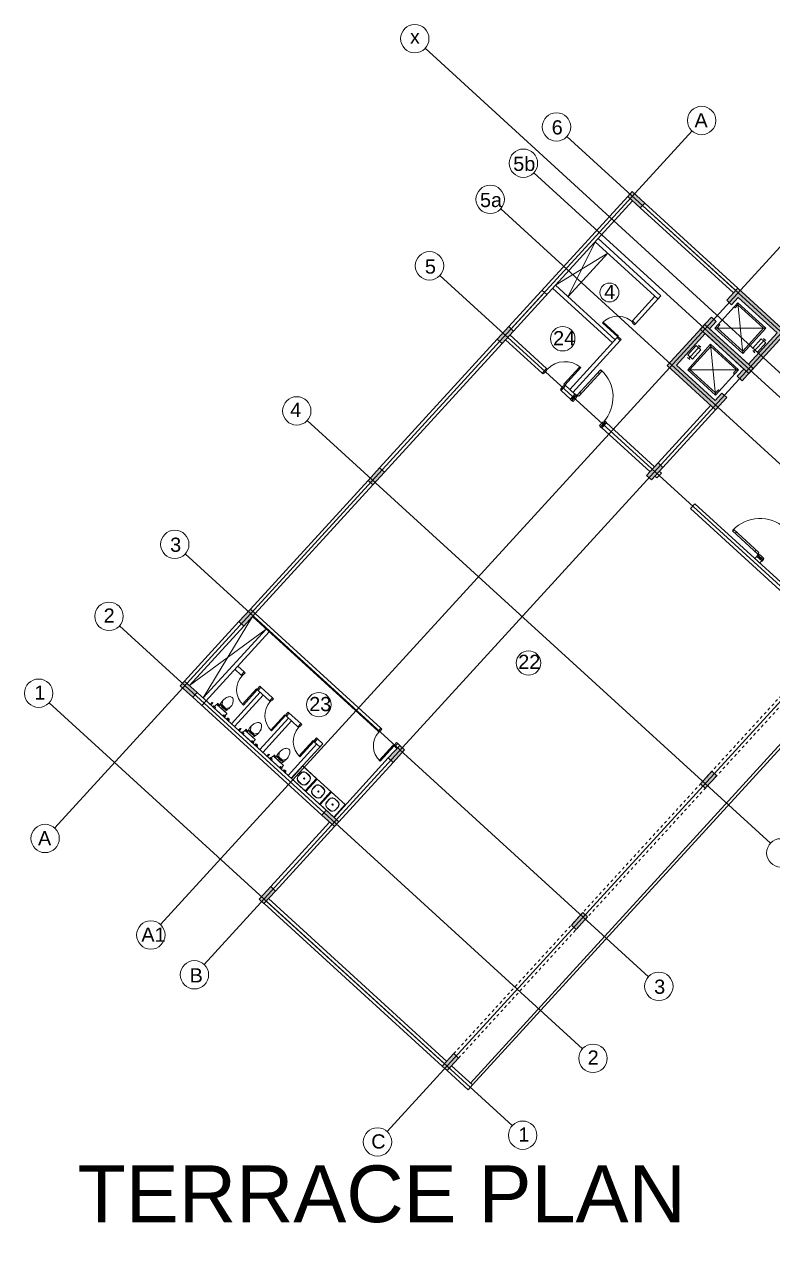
# Model space of a CAD drawing. Header units: metres. Extents: x 750 to 3116, y -341 to 1465.
# Drawn here: x 1546.46 to 1572.8, y 1163.44 to 1206.54 of the extents above; entities that cross this region are included whole.
import ezdxf
from ezdxf.enums import TextEntityAlignment as Align

# ---------------------------------------------------------------- set-up
doc = ezdxf.new("R2010")
doc.units = ezdxf.units.M
doc.linetypes.add('ACAD_ISO02W100', pattern=[15, 12, -3])
doc.linetypes.add('HIDDEN', pattern=[0.375, 0.25, -0.125])
for name, color, linetype, lineweight in [('A-Door', 254, 'Continuous', 5), ('Bathroom Door', 252, 'Continuous', 5), ('Bathroom fur', 252, 'Continuous', 5), ('Centre Line', 7, 'Continuous', 13), ('Column', 50, 'Continuous', 20), ('Cutout', 153, 'Continuous', 5), ('Door', 253, 'Continuous', 5), ('Furniture', 44, 'Continuous', 5), ('Glass', 254, 'Continuous', 0), ('GUIDE LINE', 7, 'Continuous', 5), ('Hatch', 251, 'Continuous', 5), ('Hidden line', 251, 'Continuous', 5), ('Inverted beam', 252, 'Continuous', 5), ('Levels', 252, 'Continuous', 5), ('Railing', 190, 'Continuous', 5), ('Wall ext', 20, 'Continuous', 18)]:
    doc.layers.add(name, color=color, linetype=linetype, lineweight=lineweight)
doc.layers.add('Text', color=7, linetype='Continuous')
doc.styles.get("Standard").update_dxf_attribs({"font": 'arial.ttf'})
doc.styles.add('TEXT-DET', font='simplex.shx', dxfattribs={"width": 0.7})

# ---------------------------------------------------------------- blocks, each defined once
blk = doc.blocks.new('p wc')
at = {"layer": 'Bathroom fur', "ltscale": 0.35}
for p, q in [((29939889, 12241290), (29939956, 12241886)), ((29940602, 12241813), (29939956, 12241886)), ((29940534, 12241217), (29940602, 12241813)), ((29940534, 12241217), (29939889, 12241290))]:
    blk.add_line(p, q, dxfattribs=at)
at = {"layer": 'Bathroom fur'}
for p, q in [((29940332, 12241740), (29940213, 12241753)), ((29940333, 12241748), (29940214, 12241761)), ((29940048, 12241629), (29940034, 12241510)), ((29940056, 12241628), (29940042, 12241509)), ((29940166, 12241344), (29940286, 12241330)), ((29940167, 12241352), (29940287, 12241338)), ((29940444, 12241463), (29940457, 12241583)), ((29940452, 12241462), (29940465, 12241582))]:
    blk.add_line(p, q, dxfattribs=at)
blk.add_circle((29940245, 12241552), 22.5, dxfattribs=at)
for centre, radius, start, end in [((29940197, 12241612), 150, 83.5429, 173.5429), ((29940197, 12241612), 142, 83.5429, 173.5429), ((29940316, 12241599), 142, 353.5429, 83.5429), ((29940316, 12241599), 150, 353.5429, 83.5429), ((29940183, 12241493), 150, 173.5429, 263.5429), ((29940183, 12241493), 142, 173.5429, 263.5429), ((29940302, 12241479), 150, 263.5429, 353.5429), ((29940302, 12241479), 142, 263.5429, 353.5429)]:
    blk.add_arc(centre, radius, start, end, dxfattribs=at)
blk = doc.blocks.new('Water Closet')
at = {"layer": 'Bathroom fur', "linetype": 'Continuous', "lineweight": -3}
for p, q in [((1886.331, 447.871), (1886.35, 447.871)), ((1886.331, 447.851), (1886.35, 447.851)), ((1886.364, 447.861), (1886.346, 447.861)), ((1886.364, 447.861), (1886.349, 447.87)), ((1886.364, 447.861), (1886.349, 447.853)), ((1886.364, 447.861), (1886.355, 447.877)), ((1886.364, 447.861), (1886.355, 447.846)), ((1886.364, 447.861), (1886.364, 447.879)), ((1886.364, 447.861), (1886.364, 447.879)), ((1886.364, 447.861), (1886.364, 447.879)), ((1886.364, 447.861), (1886.364, 447.879)), ((1886.364, 447.861), (1886.364, 447.879)), ((1886.364, 447.861), (1886.364, 447.879)), ((1886.364, 447.861), (1886.364, 447.879)), ((1886.364, 447.861), (1886.364, 447.879)), ((1886.364, 447.861), (1886.364, 447.879)), ((1886.364, 447.861), (1886.364, 447.879)), ((1886.364, 447.861), (1886.364, 447.879)), ((1886.364, 447.861), (1886.364, 447.879)), ((1886.364, 447.861), (1886.373, 447.877)), ((1886.364, 447.861), (1886.379, 447.87)), ((1886.364, 447.861), (1886.381, 447.861)), ((1886.364, 447.861), (1886.379, 447.853)), ((1886.364, 447.861), (1886.373, 447.846)), ((1886.364, 447.861), (1886.364, 447.844)), ((1886.378, 447.871), (1886.416, 447.871)), ((1886.378, 447.851), (1886.416, 447.851)), ((1886.416, 447.851), (1886.416, 447.871))]:
    blk.add_line(p, q, dxfattribs=at)
at = {"layer": 'Bathroom fur', "linetype": 'ByBlock'}
for p, q in [((1886.152, 447.554), (1886.027, 447.644)), ((1886.152, 447.379), (1886.027, 447.288)), ((1886.152, 447.379), (1886.152, 447.554)), ((1886.217, 447.662), (1886.217, 447.713)), ((1886.239, 447.713), (1886.217, 447.713)), ((1886.217, 447.662), (1886.232, 447.625)), ((1886.232, 447.625), (1886.239, 447.625)), ((1886.239, 447.608), (1886.239, 447.713)), ((1886.239, 447.666), (1886.264, 447.666)), ((1886.239, 447.608), (1886.264, 447.608)), ((1886.256, 447.343), (1886.256, 447.59)), ((1886.264, 447.23), (1886.264, 447.703)), ((1886.407, 447.713), (1886.274, 447.713)), ((1886.39, 447.724), (1886.365, 447.724)), ((1886.365, 447.724), (1886.365, 447.715)), ((1886.39, 447.715), (1886.365, 447.715)), ((1886.387, 447.744), (1886.368, 447.744)), ((1886.368, 447.744), (1886.368, 447.724)), ((1886.387, 447.744), (1886.387, 447.724)), ((1886.39, 447.724), (1886.39, 447.715)), ((1886.416, 447.23), (1886.416, 447.703)), ((1886.407, 447.22), (1886.274, 447.22)), ((1886.365, 447.208), (1886.365, 447.218)), ((1886.39, 447.218), (1886.365, 447.218)), ((1886.39, 447.208), (1886.365, 447.208)), ((1886.368, 447.189), (1886.368, 447.208)), ((1886.387, 447.189), (1886.368, 447.189)), ((1886.387, 447.189), (1886.387, 447.208)), ((1886.39, 447.208), (1886.39, 447.218))]:
    blk.add_line(p, q, dxfattribs=at)
at = {"layer": 'Bathroom fur'}
for p, q in [((1886.356, 447.031), (1886.356, 447.081)), ((1886.366, 447.031), (1886.366, 447.081)), ((1886.416, 447.106), (1886.381, 447.106)), ((1886.416, 447.096), (1886.381, 447.096)), ((1886.416, 447.016), (1886.381, 447.016)), ((1886.416, 447.006), (1886.381, 447.006))]:
    blk.add_line(p, q, dxfattribs=at)
at = {"layer": 'Bathroom fur', "linetype": 'Continuous', "lineweight": -3}
blk.add_circle((1886.364, 447.861), 0.0175, dxfattribs=at)
at = {"layer": 'Bathroom fur', "linetype": 'ByBlock'}
for centre in [(1886.378, 447.669), (1886.378, 447.264)]:
    blk.add_circle(centre, 0.0123, dxfattribs=at)
at = {"layer": 'Bathroom fur', "linetype": 'Continuous', "lineweight": -3}
blk.add_arc((1886.331, 447.861), 0.01, 90.002, 270, dxfattribs=at)
at = {"layer": 'Bathroom fur', "linetype": 'ByBlock'}
for centre, radius, start, end in [((1885.835, 447.467), 0.119, 126.3794, 233.6206), ((1886.035, 447.208), 0.446, 109.2942, 127.2549), ((1886.041, 447.728), 0.451, 232.2382, 250.1051), ((1886.017, 447.095), 0.55, 64.2321, 103.6755), ((1884.672, 447.479), 1.501, 353.4552, 5.5271), ((1885.552, 447.472), 0.65, 345.9276, 13.0204), ((1886.274, 447.703), 0.00987, 90, 180), ((1886.407, 447.703), 0.00987, 0, 90), ((1886.017, 447.838), 0.55, 256.3245, 295.7679), ((1886.274, 447.23), 0.00987, 180, 270), ((1886.407, 447.23), 0.00987, 270, 0)]:
    blk.add_arc(centre, radius, start, end, dxfattribs=at)
at = {"layer": 'Bathroom fur'}
for centre, radius, start, end in [((1886.381, 447.081), 0.025, 90, 180), ((1886.381, 447.031), 0.025, 180, 270), ((1886.381, 447.081), 0.015, 90, 180), ((1886.381, 447.031), 0.015, 180, 270)]:
    blk.add_arc(centre, radius, start, end, dxfattribs=at)
at = {"layer": 'Bathroom fur', "style": 'TEXT-DET', "width": 0.6}
blk.add_text('1', height=0.06, dxfattribs=at).set_placement((1886.394, 447.07), align=Align.MIDDLE)
blk = doc.blocks.new('Door 900')
at = {"layer": 'A-Door'}
for points in [[(29934124, 12198491), (29934164, 12198491), (29934164, 12198476), (29934239, 12198476), (29934314, 12198476), (29934314, 12198491), (29934354, 12198491), (29934354, 12198524), (29934239, 12198524), (29934124, 12198524)], [(29934164, 12197672), (29934314, 12197672), (29934314, 12197658), (29934354, 12197658), (29934354, 12197624), (29934239, 12197624), (29934124, 12197624), (29934124, 12197658), (29934164, 12197658)]]:
    blk.add_lwpolyline(points, close=True, dxfattribs=at)
blk.add_lwpolyline([(29935187, 12197658), (29934354, 12197658), (29934354, 12197698), (29935185, 12197698)], dxfattribs=at)
blk.add_arc((29934327, 12197631), 860, 1.7769, 88.2024, dxfattribs=at)
blk = doc.blocks.new('Door1')
at = {"layer": 'Bathroom Door'}
for p, q in [((1900.586, 444.886), (1899.856, 444.886)), ((1900.586, 444.846), (1899.857, 444.846))]:
    blk.add_line(p, q, dxfattribs=at)
for points in [[(1900.736, 444.921), (1900.586, 444.921), (1900.586, 444.886), (1900.636, 444.886), (1900.636, 444.871), (1900.736, 444.871), (1900.736, 444.921)], [(1900.586, 444.886), (1900.586, 444.846)], [(1900.736, 444.121), (1900.586, 444.121), (1900.586, 444.156), (1900.636, 444.156), (1900.636, 444.171), (1900.736, 444.171), (1900.736, 444.121)]]:
    blk.add_lwpolyline(points, dxfattribs=at)
blk.add_arc((1900.586, 444.886), 0.73, 180, 270, dxfattribs=at)
blk = doc.blocks.new('lift1')
at = {"layer": 'Hatch', "transparency": 33554687}
h = blk.add_hatch(color=256, dxfattribs=at)
h.dxf.hatch_style = 1
h.paths.add_polyline_path([(29921053, 12204431), (29920354, 12203626), (29920180, 12203777), (29920729, 12204408), (29919333, 12205622), (29919104, 12205358), (29918930, 12205509), (29919310, 12205946)])
h.paths.add_polyline_path([(29920180, 12203777), (29920354, 12203626), (29919768, 12202951), (29918024, 12204467), (29918405, 12204905), (29918579, 12204754), (29918349, 12204489), (29919745, 12203276)])
for p, q in [((29919194, 12205280), (29919238, 12205241)), ((29918669, 12204676), (29918707, 12204643))]:
    blk.add_line(p, q)
at = {"lineweight": 5}
for p, q in [((29919536, 12203651), (29919330, 12205430)), ((29920333, 12204556), (29918533, 12204526)), ((29920311, 12204167), (29919926, 12203735)), ((29920353, 12204131), (29920272, 12204201)), ((29919968, 12203699), (29919886, 12203770))]:
    blk.add_line(p, q, dxfattribs=at)
for points in [[(29920333, 12204556), (29919330, 12205430), (29918533, 12204526), (29919536, 12203651)], [(29920182, 12204188), (29919887, 12203861), (29920056, 12203714), (29920350, 12204041)]]:
    blk.add_lwpolyline(points, close=True, dxfattribs=at)
blk.add_lwpolyline([(29918707, 12204643), (29918610, 12204531), (29919531, 12203728), (29920256, 12204550), (29919335, 12205353), (29919238, 12205241)], dxfattribs=at)
at = {"layer": 'Column'}
blk.add_lwpolyline([(29918930, 12205509), (29919310, 12205946), (29921053, 12204431), (29919768, 12202951), (29918024, 12204467), (29918405, 12204905), (29918579, 12204754), (29918349, 12204489), (29919745, 12203276), (29920729, 12204408), (29919333, 12205622), (29919104, 12205358), (29918930, 12205509)], dxfattribs=at)
blk = doc.blocks.new('door 1500')
at = {"layer": 'Door'}
for p, q in [((11493492.435, 4446033.785), (11493492.43, 4446033.735)), ((11493492.609, 4446033.719), (11493492.43, 4446033.735)), ((11493492.435, 4446033.785), (11493492.664, 4446033.765)), ((11493492.631, 4446033.804), (11493492.474, 4446033.818)), ((11493492.61, 4446033.734), (11493492.609, 4446033.719)), ((11493492.61, 4446033.734), (11493492.661, 4446033.729)), ((11493492.664, 4446033.765), (11493492.661, 4446033.729)), ((11493492.315, 4446032.42), (11493492.319, 4446032.471)), ((11493492.315, 4446032.42), (11493492.544, 4446032.4)), ((11493492.498, 4446032.455), (11493492.319, 4446032.471)), ((11493492.505, 4446032.367), (11493492.348, 4446032.381)), ((11493492.497, 4446032.441), (11493492.498, 4446032.455)), ((11493492.497, 4446032.441), (11493492.547, 4446032.436)), ((11493492.544, 4446032.4), (11493492.547, 4446032.436)), ((11493492.546, 4446032.428), (11493492.569, 4446032.426)), ((11493492.559, 4446032.438), (11493492.557, 4446032.415)), ((11493492.585, 4446032.436), (11493492.571, 4446032.437)), ((11493492.571, 4446032.437), (11493492.573, 4446032.415)), ((11493492.573, 4446032.415), (11493493.788, 4446032.308)), ((11493492.589, 4446032.476), (11493492.585, 4446032.436)), ((11493493.783, 4446032.371), (11493492.589, 4446032.476)), ((11493492.711, 4446032.465), (11493492.706, 4446032.404)), ((11493493.661, 4446032.382), (11493493.656, 4446032.32)), ((11493493.78, 4446032.331), (11493493.783, 4446032.371)), ((11493493.794, 4446032.33), (11493493.78, 4446032.331)), ((11493493.788, 4446032.308), (11493493.794, 4446032.33))]:
    blk.add_line(p, q, dxfattribs=at)
for points in [[(11493492.433, 4446033.847), (11493492.44, 4446033.846), (11493492.433, 4446033.767), (11493492.426, 4446033.768, -0.414214), (11493492.419, 4446033.776), (11493492.425, 4446033.84, -0.414214)], [(11493492.676, 4446033.826), (11493492.669, 4446033.826), (11493492.662, 4446033.747), (11493492.67, 4446033.747, 0.414214), (11493492.677, 4446033.753), (11493492.683, 4446033.818, 0.414214)], [(11493492.302, 4446032.353), (11493492.309, 4446032.352), (11493492.316, 4446032.438), (11493492.309, 4446032.439, 0.414214), (11493492.301, 4446032.432), (11493492.295, 4446032.361, 0.414214)], [(11493492.545, 4446032.331), (11493492.538, 4446032.332), (11493492.545, 4446032.418), (11493492.553, 4446032.418, -0.414214), (11493492.559, 4446032.41), (11493492.553, 4446032.338, -0.414214)]]:
    blk.add_lwpolyline(points, format="xyb", close=True, dxfattribs=at)
for radius in [0.00865, 0.00577]:
    blk.add_circle((11493492.558, 4446032.427), radius, dxfattribs=at)
at = {"layer": 'Door', "linetype": 'HIDDEN', "ltscale": 10}
blk.add_arc((11493492.493, 4446032.434), 1.305, 355.4248, 84.8429, dxfattribs=at)

msp = doc.modelspace()

# ---------------------------------------------------------------- hatches: boundary and pattern name
at = {"layer": 'Hatch', "transparency": 33554687}
h = msp.add_hatch(color=256, dxfattribs=at)
h.dxf.hatch_style = 1
h.paths.add_polyline_path([(1646.175, 1164.24), (1646.005, 1164.395), (1645.846, 1164.222), (1645.755, 1164.122), (1645.6, 1163.952), (1645.769, 1163.797)])
h.paths.add_polyline_path([(1649.318, 1167.672), (1649.149, 1167.827), (1648.743, 1167.385), (1648.913, 1167.229)])
h.paths.add_polyline_path([(1652.587, 1171.24), (1652.417, 1171.396), (1652.384, 1171.359), (1652.292, 1171.259), (1652.012, 1170.953), (1652.182, 1170.798)])
h.paths.add_polyline_path([(1655.856, 1174.809), (1655.686, 1174.964), (1655.281, 1174.522), (1655.45, 1174.366)])
h.paths.add_polyline_path([(1659.124, 1178.377), (1658.955, 1178.533), (1658.549, 1178.09), (1658.719, 1177.935)])
h.paths.add_polyline_path([(1661.826, 1182.215), (1661.67, 1182.045), (1662.113, 1181.64), (1662.268, 1181.809)])
h.paths.add_polyline_path([(1657.785, 1185.916), (1657.629, 1185.746), (1658.072, 1185.341), (1658.227, 1185.511)])
h.paths.add_polyline_path([(1654.516, 1182.348), (1654.361, 1182.178), (1654.471, 1182.077), (1654.803, 1181.773), (1654.958, 1181.942)])
h.paths.add_polyline_path([(1652.746, 1183.969), (1652.591, 1183.799), (1653.033, 1183.394), (1653.189, 1183.563)])
h.paths.add_polyline_path([(1651.542, 1178.76), (1651.372, 1178.915), (1650.967, 1178.473), (1651.137, 1178.318)])
h.paths.add_polyline_path([(1650.045, 1180.131), (1649.875, 1180.287), (1649.47, 1179.844), (1649.64, 1179.689)])
h.paths.add_polyline_path([(1647.979, 1175.21), (1647.823, 1175.041), (1647.934, 1174.94), (1648.266, 1174.636), (1648.421, 1174.805)])
h.paths.add_polyline_path([(1646.541, 1176.528), (1646.209, 1176.832), (1646.053, 1176.662), (1646.496, 1176.257), (1646.651, 1176.426)])
h.paths.add_polyline_path([(1645.004, 1171.623), (1644.835, 1171.778), (1644.43, 1171.336), (1644.599, 1171.181)])
h.paths.add_polyline_path([(1643.632, 1173.131), (1643.463, 1173.286), (1643.058, 1172.844), (1643.227, 1172.688)])
h.paths.add_polyline_path([(1641.441, 1168.073), (1641.286, 1167.904), (1641.728, 1167.499), (1641.884, 1167.668)])
h.paths.add_polyline_path([(1640.114, 1169.289), (1639.944, 1169.445), (1639.539, 1169.002), (1639.709, 1168.847)])
h.paths.add_polyline_path([(1636.735, 1165.822), (1636.403, 1166.126), (1636.247, 1165.956), (1636.69, 1165.551), (1636.845, 1165.721)])
h.paths.add_polyline_path([(1631.152, 1171.438), (1630.982, 1171.593), (1630.577, 1171.151), (1630.746, 1170.995)])
h.paths.add_polyline_path([(1634.17, 1174.733), (1634.001, 1174.889), (1633.595, 1174.446), (1633.765, 1174.291)])
h.paths.add_polyline_path([(1637.689, 1178.575), (1637.519, 1178.73), (1637.114, 1178.288), (1637.284, 1178.132)])
h.paths.add_polyline_path([(1640.833, 1182.007), (1640.663, 1182.162), (1640.258, 1181.72), (1640.427, 1181.564), (1640.461, 1181.601), (1640.552, 1181.701)])
h.paths.add_polyline_path([(1644.101, 1185.575), (1643.932, 1185.731), (1643.527, 1185.288), (1643.696, 1185.133)])
h.paths.add_polyline_path([(1646.999, 1188.738), (1647.09, 1188.838), (1647.245, 1189.007), (1647.076, 1189.163), (1646.67, 1188.72), (1646.84, 1188.565)])
h.paths.add_polyline_path([(1636.008, 1186.175), (1635.839, 1186.33), (1635.433, 1185.888), (1635.603, 1185.733)])
h.paths.add_polyline_path([(1631.525, 1190.282), (1631.369, 1190.112), (1631.48, 1190.011), (1631.812, 1189.707), (1631.967, 1189.877)])
h.paths.add_polyline_path([(1628.676, 1186.831), (1628.506, 1186.986), (1628.101, 1186.544), (1628.27, 1186.388)])
h.paths.add_polyline_path([(1632.989, 1182.879), (1632.82, 1183.035), (1632.415, 1182.592), (1632.584, 1182.437)])
h.paths.add_polyline_path([(1629.471, 1179.038), (1629.301, 1179.193), (1628.896, 1178.751), (1629.066, 1178.596)])
h.paths.add_polyline_path([(1624.987, 1183.145), (1624.832, 1182.975), (1625.274, 1182.57), (1625.43, 1182.739)])
h.paths.add_polyline_path([(1626.327, 1175.606), (1626.157, 1175.761), (1626.124, 1175.724), (1626.032, 1175.625), (1625.752, 1175.319), (1625.922, 1175.163)])
h.paths.add_polyline_path([(1621.719, 1179.576), (1621.563, 1179.407), (1621.674, 1179.305), (1622.006, 1179.001), (1622.161, 1179.171)])
h.paths.add_polyline_path([(1619.949, 1181.197), (1619.794, 1181.028), (1620.236, 1180.622), (1620.391, 1180.792), (1620.281, 1180.893)])
h.paths.add_polyline_path([(1623.218, 1184.766), (1623.062, 1184.596), (1623.505, 1184.191), (1623.66, 1184.361)])
h.paths.add_polyline_path([(1626.486, 1188.334), (1626.331, 1188.165), (1626.773, 1187.76), (1626.929, 1187.929)])
h.paths.add_polyline_path([(1622.117, 1192.336), (1621.962, 1192.167), (1622.404, 1191.762), (1622.56, 1191.931)])
h.paths.add_polyline_path([(1619.143, 1188.749), (1618.973, 1188.904), (1618.568, 1188.462), (1618.738, 1188.307)])
h.paths.add_polyline_path([(1615.874, 1185.18), (1615.705, 1185.336), (1615.299, 1184.893), (1615.469, 1184.738)])
h.paths.add_polyline_path([(1612.731, 1181.748), (1612.561, 1181.904), (1612.156, 1181.461), (1612.325, 1181.306)])
h.paths.add_polyline_path([(1617.373, 1177.496), (1617.203, 1177.652), (1616.798, 1177.209), (1616.967, 1177.054)])
h.paths.add_polyline_path([(1618.745, 1175.989), (1618.575, 1176.144), (1618.17, 1175.702), (1618.339, 1175.546)])
h.paths.add_polyline_path([(1623.058, 1172.037), (1622.889, 1172.193), (1622.483, 1171.75), (1622.653, 1171.595)])
h.paths.add_polyline_path([(1619.915, 1168.605), (1619.745, 1168.761), (1619.34, 1168.318), (1619.509, 1168.163)])
h.paths.add_polyline_path([(1615.181, 1172.439), (1615.026, 1172.27), (1615.468, 1171.864), (1615.624, 1172.034)])
h.paths.add_polyline_path([(1613.411, 1174.06), (1613.256, 1173.891), (1613.699, 1173.485), (1613.854, 1173.655)])
h.paths.add_polyline_path([(1609.042, 1178.062), (1608.887, 1177.893), (1609.329, 1177.487), (1609.485, 1177.657)])
h.paths.add_polyline_path([(1610.143, 1170.492), (1609.987, 1170.322), (1610.43, 1169.917), (1610.585, 1170.086)])
h.paths.add_polyline_path([(1607.566, 1166.791), (1607.397, 1166.946), (1606.992, 1166.504), (1607.161, 1166.348)])
h.paths.add_polyline_path([(1602.924, 1171.043), (1602.755, 1171.198), (1602.35, 1170.756), (1602.519, 1170.6)])
h.paths.add_polyline_path([(1604.823, 1182.429), (1604.653, 1182.584), (1604.495, 1182.411), (1604.403, 1182.311), (1604.248, 1182.142), (1604.418, 1181.986)])
h.paths.add_polyline_path([(1607.842, 1185.725), (1607.672, 1185.88), (1607.267, 1185.438), (1607.436, 1185.282)])
h.paths.add_polyline_path([(1603.528, 1189.676), (1603.358, 1189.831), (1602.953, 1189.389), (1603.123, 1189.234)])
h.paths.add_polyline_path([(1600.09, 1186.263), (1599.934, 1186.093), (1600.377, 1185.688), (1600.532, 1185.858)])
h.paths.add_polyline_path([(1602.031, 1191.047), (1601.861, 1191.203), (1601.456, 1190.76), (1601.626, 1190.605)])
h.paths.add_polyline_path([(1596.087, 1196.491), (1595.918, 1196.647), (1595.513, 1196.204), (1595.682, 1196.049)])
h.paths.add_polyline_path([(1592.944, 1193.059), (1592.774, 1193.215), (1592.369, 1192.772), (1592.538, 1192.617)])
h.paths.add_polyline_path([(1598.32, 1187.884), (1598.164, 1187.714), (1598.607, 1187.309), (1598.762, 1187.479)])
h.paths.add_polyline_path([(1595.619, 1184.047), (1595.449, 1184.202), (1595.044, 1183.759), (1595.213, 1183.604)])
h.paths.add_polyline_path([(1589.675, 1189.491), (1589.505, 1189.646), (1589.1, 1189.204), (1589.27, 1189.048)])
h.paths.add_polyline_path([(1586.406, 1185.922), (1586.237, 1186.077), (1585.831, 1185.635), (1586.001, 1185.48)])
h.paths.add_polyline_path([(1592.225, 1180.342), (1591.782, 1180.747), (1591.627, 1180.577), (1592.07, 1180.172)])
h.paths.add_polyline_path([(1593.995, 1178.72), (1593.552, 1179.126), (1593.397, 1178.956), (1593.839, 1178.551)])
h.paths.add_polyline_path([(1596.821, 1182.694), (1596.666, 1182.525), (1597.108, 1182.119), (1597.263, 1182.289)])
h.paths.add_polyline_path([(1601.304, 1178.588), (1601.135, 1178.743), (1600.729, 1178.3), (1600.899, 1178.145)])
h.paths.add_polyline_path([(1598.161, 1175.155), (1597.991, 1175.311), (1597.586, 1174.868), (1597.755, 1174.713)])
h.paths.add_polyline_path([(1594.892, 1171.587), (1594.722, 1171.742), (1594.317, 1171.3), (1594.487, 1171.144)])
h.paths.add_polyline_path([(1590.578, 1175.538), (1590.408, 1175.694), (1590.003, 1175.251), (1590.173, 1175.096)])
h.paths.add_polyline_path([(1589.081, 1176.909), (1588.912, 1177.065), (1588.506, 1176.622), (1588.676, 1176.467)])
h.paths.add_polyline_path([(1583.138, 1182.354), (1582.968, 1182.509), (1582.563, 1182.066), (1582.732, 1181.911)])
h.paths.add_polyline_path([(1579.869, 1178.785), (1579.699, 1178.94), (1579.294, 1178.498), (1579.464, 1178.343)])
h.paths.add_polyline_path([(1585.245, 1173.61), (1585.09, 1173.44), (1585.532, 1173.035), (1585.687, 1173.204)])
h.paths.add_polyline_path([(1587.015, 1171.989), (1586.859, 1171.819), (1587.302, 1171.414), (1587.457, 1171.583)])
h.paths.add_polyline_path([(1582.669, 1169.909), (1582.499, 1170.064), (1582.094, 1169.622), (1582.263, 1169.466)])
h.paths.add_polyline_path([(1576.725, 1175.353), (1576.556, 1175.508), (1576.15, 1175.066), (1576.32, 1174.91)])
h.paths.add_polyline_path([(1591.748, 1168.155), (1591.579, 1168.31), (1591.42, 1168.137), (1591.329, 1168.037), (1591.173, 1167.868), (1591.343, 1167.712)])
h.paths.add_polyline_path([(1561.743, 1170.12), (1561.574, 1170.275), (1561.169, 1169.833), (1561.339, 1169.677)])
h.paths.add_polyline_path([(1566.286, 1175.092), (1566.116, 1175.248), (1565.712, 1174.805), (1565.882, 1174.649)])
h.paths.add_polyline_path([(1570.833, 1180.068), (1570.663, 1180.223), (1570.258, 1179.78), (1570.428, 1179.625)])
h.paths.add_polyline_path([(1575.254, 1184.907), (1574.811, 1185.312), (1574.656, 1185.142), (1575.099, 1184.738)])
h.paths.add_polyline_path([(1579.283, 1190.207), (1579.128, 1190.037), (1579.571, 1189.632), (1579.726, 1189.802)])
h.paths.add_polyline_path([(1568.934, 1190.933), (1568.764, 1191.088), (1568.36, 1190.645), (1568.529, 1190.49)])
h.paths.add_polyline_path([(1559.841, 1180.981), (1559.672, 1181.136), (1559.267, 1180.693), (1559.437, 1180.538)])
h.paths.add_polyline_path([(1557.524, 1178.445), (1557.211, 1178.732), (1557.211, 1178.732), (1557.196, 1178.745), (1557.081, 1178.85), (1556.926, 1178.68), (1557.369, 1178.275)])
h.paths.add_polyline_path([(1555.295, 1176.005), (1555.125, 1176.16), (1554.721, 1175.717), (1554.89, 1175.562)])
h.paths.add_polyline_path([(1552.096, 1183.405), (1551.941, 1183.235), (1551.941, 1183.235), (1552.384, 1182.831), (1552.539, 1183)])
h.paths.add_polyline_path([(1554.583, 1185.786), (1554.413, 1185.941), (1554.008, 1185.498), (1554.178, 1185.343)])
h.paths.add_polyline_path([(1559.129, 1190.762), (1558.959, 1190.917), (1558.555, 1190.474), (1558.724, 1190.319)])
h.paths.add_polyline_path([(1563.675, 1195.737), (1563.506, 1195.893), (1563.101, 1195.45), (1563.271, 1195.294)])
h.paths.add_polyline_path([(1567.853, 1200.651), (1567.698, 1200.481), (1568.141, 1200.076), (1568.296, 1200.246)])

# ---------------------------------------------------------------- linework, layer by layer
at = {"layer": 'Centre Line', "color": 30, "true_color": 0xf26722}
for p, q in [((1547.521, 1178.227), (1569.961, 1202.788)), ((1565.557, 1202.592), (1581.864, 1187.693)), ((1564.391, 1201.315), (1580.697, 1186.416)), ((1563.224, 1200.038), (1579.53, 1185.139)), ((1551.244, 1174.825), (1573.684, 1199.386)), ((1552.779, 1173.422), (1575.22, 1197.983)), ((1561.085, 1197.698), (1577.391, 1182.799)), ((1556.414, 1192.585), (1572.72, 1177.686)), ((1559.224, 1167.534), (1581.665, 1192.094)), ((1552.117, 1187.883), (1568.424, 1172.984)), ((1549.8, 1185.347), (1566.107, 1170.448)), ((1547.325, 1182.637), (1563.631, 1167.739))]:
    msp.add_line(p, q, dxfattribs=at)
at = {"layer": 'Centre Line', "color": 3, "true_color": 0x1fff1f}
msp.add_lwpolyline([(1560.568, 1205.701), (1582.572, 1185.546), (1588.732, 1192.27), (1612.323, 1170.661), (1624.767, 1184.247), (1647.479, 1163.443)], dxfattribs=at)
at = {"layer": 'Centre Line', "color": 30, "true_color": 0xf26722}
for centre in [(1560.2, 1206.04), (1565.189, 1202.93), (1570.299, 1203.156), (1564.025, 1201.65), (1562.855, 1200.376), (1560.717, 1198.035), (1556.045, 1192.923), (1551.749, 1188.22), (1549.432, 1185.685), (1546.956, 1182.975), (1547.183, 1177.858), (1573.089, 1177.349), (1550.906, 1174.457), (1552.441, 1173.054), (1568.792, 1172.646), (1566.475, 1170.11), (1558.886, 1167.165), (1564, 1167.401)]:
    msp.add_circle(centre, 0.5, dxfattribs=at)
at = {"layer": 'Column'}
for points in [[(1568.141, 1200.076), (1568.296, 1200.246), (1567.853, 1200.651), (1567.698, 1200.481), (1568.141, 1200.076)], [(1563.101, 1195.45), (1563.271, 1195.294), (1563.675, 1195.737), (1563.506, 1195.893), (1563.101, 1195.45)], [(1558.555, 1190.474), (1558.724, 1190.319), (1559.129, 1190.762), (1558.959, 1190.917), (1558.555, 1190.474)], [(1568.36, 1190.645), (1568.529, 1190.49), (1568.934, 1190.933), (1568.764, 1191.088), (1568.36, 1190.645)], [(1554.008, 1185.498), (1554.178, 1185.343), (1554.583, 1185.786), (1554.413, 1185.941), (1554.008, 1185.498)], [(1552.384, 1182.831), (1552.539, 1183), (1552.096, 1183.405), (1551.941, 1183.235), (1552.384, 1182.831)], [(1559.267, 1180.693), (1559.437, 1180.538), (1559.841, 1180.981), (1559.672, 1181.136), (1559.267, 1180.693)], [(1570.258, 1179.78), (1570.428, 1179.625), (1570.833, 1180.068), (1570.663, 1180.223), (1570.258, 1179.78)], [(1557.369, 1178.275), (1557.524, 1178.445), (1557.081, 1178.85), (1556.926, 1178.68), (1557.369, 1178.275)], [(1554.721, 1175.717), (1554.89, 1175.562), (1555.295, 1176.005), (1555.125, 1176.16), (1554.721, 1175.717)], [(1565.712, 1174.805), (1565.882, 1174.649), (1566.286, 1175.092), (1566.116, 1175.248), (1565.712, 1174.805)], [(1561.169, 1169.833), (1561.339, 1169.677), (1561.743, 1170.12), (1561.574, 1170.275), (1561.169, 1169.833)]]:
    msp.add_lwpolyline(points, dxfattribs=at)
at = {"layer": 'Cutout'}
for p, q in [((1566.552, 1198.886), (1565.596, 1196.949)), ((1565.153, 1197.354), (1566.995, 1198.481)), ((1554.482, 1185.675), (1552.746, 1182.812)), ((1552.266, 1183.25), (1554.961, 1185.237))]:
    msp.add_line(p, q, dxfattribs=at)
at = {"layer": 'Glass', "color": 4, "true_color": 0x33ffff}
for p, q in [((1568.218, 1200.161), (1571.499, 1197.164)), ((1563.591, 1195.815), (1564.764, 1197.1)), ((1552.026, 1183.158), (1552.026, 1183.158)), ((1552.779, 1182.626), (1557.004, 1178.765)), ((1554.971, 1175.651), (1561.246, 1169.917))]:
    msp.add_line(p, q, dxfattribs=at)
at = {"layer": 'GUIDE LINE'}
for centre, radius in [((1567.054, 1197.096), 0.333), ((1565.41, 1195.465), 0.431), ((1564.204, 1184.04), 0.431), ((1556.821, 1182.572), 0.431)]:
    msp.add_circle(centre, radius, dxfattribs=at)
at = {"layer": 'Hidden line', "ltscale": 0.005}
msp.add_line((1565.596, 1196.949), (1566.995, 1198.481), dxfattribs=at)
at = {"layer": 'Hidden line', "linetype": 'ACAD_ISO02W100', "ltscale": 0.005}
for p, q in [((1561.574, 1170.275), (1574.929, 1184.893)), ((1561.743, 1170.12), (1575.099, 1184.738))]:
    msp.add_line(p, q, dxfattribs=at)
at = {"layer": 'Inverted beam'}
msp.add_line((1570.448, 1195.529), (1570.45, 1195.528), dxfattribs=at)
at = {"layer": 'Levels'}
msp.add_line((1557.759, 1179.043), (1556.251, 1180.422), dxfattribs=at)
at = {"layer": 'Railing', "ltscale": 40}
for p, q in [((1562.158, 1169.24), (1575.763, 1184.13)), ((1562.232, 1169.173), (1575.904, 1184.136))]:
    msp.add_line(p, q, dxfattribs=at)
at = {"layer": 'Wall ext'}
for p, q in [((1563.506, 1195.893), (1567.698, 1200.481)), ((1563.675, 1195.737), (1567.868, 1200.326)), ((1567.853, 1200.651), (1567.853, 1200.651)), ((1568.141, 1200.076), (1571.421, 1197.079)), ((1568.296, 1200.246), (1571.576, 1197.249)), ((1566.654, 1198.997), (1568.868, 1196.973)), ((1566.552, 1198.886), (1568.767, 1196.862)), ((1567.156, 1195.321), (1565.052, 1197.243)), ((1567.257, 1195.432), (1565.153, 1197.354)), ((1564.849, 1197.022), (1564.679, 1197.177)), ((1568.656, 1196.964), (1567.864, 1196.096)), ((1568.868, 1196.973), (1567.975, 1195.995)), ((1567.975, 1195.995), (1567.864, 1196.096)), ((1563.551, 1195.601), (1564.843, 1194.42)), ((1558.959, 1190.917), (1563.101, 1195.45)), ((1559.129, 1190.762), (1563.271, 1195.294)), ((1563.396, 1195.431), (1564.687, 1194.251)), ((1567.324, 1195.506), (1565.655, 1193.678)), ((1567.435, 1195.404), (1565.765, 1193.577)), ((1567.435, 1195.404), (1567.324, 1195.506)), ((1564.843, 1194.42), (1564.687, 1194.251)), ((1565.507, 1193.813), (1565.352, 1193.644)), ((1565.507, 1193.813), (1565.839, 1193.51)), ((1565.352, 1193.644), (1565.684, 1193.34)), ((1565.839, 1193.51), (1565.684, 1193.34)), ((1570.623, 1193.122), (1568.764, 1191.088)), ((1570.792, 1192.966), (1568.934, 1190.933)), ((1566.947, 1192.498), (1566.791, 1192.328)), ((1566.947, 1192.498), (1568.64, 1190.951)), ((1566.791, 1192.328), (1568.484, 1190.781)), ((1568.809, 1190.796), (1568.883, 1190.729)), ((1554.413, 1185.941), (1558.555, 1190.474)), ((1568.654, 1190.626), (1568.728, 1190.559)), ((1568.883, 1190.729), (1568.728, 1190.559)), ((1554.583, 1185.786), (1558.724, 1190.319)), ((1570.064, 1189.649), (1569.909, 1189.48)), ((1574.656, 1185.142), (1569.909, 1189.48)), ((1574.811, 1185.312), (1570.064, 1189.649)), ((1572.177, 1187.719), (1572.244, 1187.793)), ((1572.244, 1187.793), (1572.414, 1187.638)), ((1572.347, 1187.564), (1572.414, 1187.638)), ((1554.482, 1185.675), (1558.906, 1181.633)), ((1554.583, 1185.786), (1559.007, 1181.743)), ((1552.096, 1183.405), (1554.008, 1185.498)), ((1552.266, 1183.25), (1554.178, 1185.343)), ((1552.746, 1182.812), (1554.961, 1185.237)), ((1552.701, 1182.541), (1555.072, 1185.136)), ((1554.191, 1183.726), (1553.969, 1183.929)), ((1554.09, 1183.615), (1553.868, 1183.818)), ((1554.191, 1183.726), (1554.09, 1183.615)), ((1551.941, 1183.235), (1551.941, 1183.235)), ((1552.111, 1183.08), (1552.111, 1183.08)), ((1554.754, 1183.008), (1553.742, 1181.901)), ((1554.781, 1183.187), (1554.68, 1183.076)), ((1555.086, 1182.705), (1554.68, 1183.076)), ((1555.187, 1182.816), (1554.781, 1183.187)), ((1552.384, 1182.831), (1556.926, 1178.68)), ((1552.539, 1183), (1557.081, 1178.85)), ((1554.865, 1182.907), (1553.853, 1181.8)), ((1555.187, 1182.816), (1555.086, 1182.705)), ((1555.778, 1182.276), (1555.677, 1182.165)), ((1556.083, 1181.794), (1555.677, 1182.165)), ((1556.184, 1181.905), (1555.778, 1182.276)), ((1555.751, 1182.098), (1554.739, 1180.99)), ((1555.861, 1181.997), (1554.85, 1180.889)), ((1556.184, 1181.905), (1556.083, 1181.794)), ((1559.007, 1181.743), (1558.906, 1181.633)), ((1556.775, 1181.365), (1556.674, 1181.255)), ((1556.959, 1181.197), (1556.775, 1181.365)), ((1556.747, 1181.187), (1555.736, 1180.08)), ((1556.959, 1181.197), (1555.846, 1179.979)), ((1556.858, 1181.086), (1556.674, 1181.255)), ((1559.598, 1181.204), (1559.497, 1181.093)), ((1559.497, 1181.093), (1559.57, 1181.025)), ((1559.598, 1181.204), (1559.672, 1181.136)), ((1559.267, 1180.693), (1557.355, 1178.6)), ((1559.437, 1180.538), (1557.524, 1178.445)), ((1557.199, 1178.431), (1555.125, 1176.16)), ((1557.369, 1178.275), (1555.295, 1176.005)), ((1555.049, 1175.736), (1561.324, 1170.002)), ((1554.894, 1175.566), (1561.169, 1169.833)), ((1561.339, 1169.677), (1562.077, 1169.003)), ((1561.494, 1169.847), (1562.232, 1169.173))]:
    msp.add_line(p, q, dxfattribs=at)
at = {"layer": 'Wall ext', "ltscale": 40}
msp.add_line((1562.077, 1169.003), (1562.232, 1169.173), dxfattribs=at)

# ---------------------------------------------------------------- block references
at = {"yscale": 0.001, "zscale": 0.001}
for p, xscale, rotation in [((10263.653, 32317.74), -0.0009999999999999998, 96.58677321057203), ((-7121.284, -29927.525), -0.001, 276.5867732105721)]:
    msp.add_blockref('lift1', p, dxfattribs=dict(at, xscale=xscale, rotation=rotation))
at = {"layer": 'A-Door', "xscale": 0.001, "yscale": 0.001, "zscale": 0.001, "rotation": 47.58214843846888}
msp.add_blockref('Door 900', (-9621.348, -29132.774), dxfattribs=at)
at = {"layer": 'Bathroom Door', "xscale": -1}
for p, rotation in [((464.339, 2805.973), 137.5821484382749), ((-54.415, 78.091), 227.6533272043924), ((-53.419, 77.18), 227.6533272043924), ((-52.422, 76.27), 227.6533272043924), ((-49.599, 76.108), 227.6533272043924)]:
    msp.add_blockref('Door1', p, dxfattribs=dict(at, rotation=rotation))
at = {"layer": 'Bathroom fur', "xscale": -1, "rotation": 47.58214842177628}
for p in [(3156.088, 2273.113), (3157.085, 2272.202), (3158.082, 2271.292)]:
    msp.add_blockref('Water Closet', p, dxfattribs=at)
at = {"layer": 'Bathroom fur', "xscale": -0.001, "yscale": 0.001, "zscale": 0.001, "rotation": 311.1249611810554}
for p in [(12026.825, -29424.637), (12027.328, -29425.096), (12027.831, -29425.556)]:
    msp.add_blockref('p wc', p, dxfattribs=at)
at = {"layer": 'Furniture', "xscale": -1}
for p, rotation in [((-11471609.094, -4497009.594), 222.5562751695876), ((4484567.43, -11477937.974), 312.4803481894613)]:
    msp.add_blockref('door 1500', p, dxfattribs=dict(at, rotation=rotation))

# ---------------------------------------------------------------- texts
at = {"layer": 'Text', "color": 30, "true_color": 0xf26722, "attachment_point": 1}
for s, width, gutter_width, heights, insert, char_height in [('x', 0.83687, 12.5, [0], (1560.029, 1206.359), 0.5), ('A', 0.83687, 12.5, [0], (1570.048, 1203.414), 0.5), ('6', 0.83687, 12.5, [0], (1565.021, 1203.164), 0.5), ('5b', 0.83687, 12.5, [0], (1563.666, 1201.879), 0.5), ('5a', 0.83687, 12.5, [0], (1562.495, 1200.605), 0.5), ('5', 0.83687, 12.5, [0], (1560.556, 1198.26), 0.5), ('4', 3.12418, 12.5, [0], (1566.866, 1197.365), 0.5), ('24', 3.12418, 12.5, [0], (1565.07, 1195.735), 0.5), ('4', 0.83687, 12.5, [0], (1555.812, 1193.213), 0.5), ('3', 0.83687, 12.5, [0], (1551.585, 1188.457), 0.5), ('2', 0.83687, 12.5, [0], (1549.243, 1185.961), 0.5), ('22', 3.12418, 12.5, [0], (1563.841, 1184.33), 0.5), ('1', 0.83687, 12.5, [0], (1546.803, 1183.247), 0.5), ('23', 3.12418, 12.5, [0], (1556.481, 1182.843), 0.5), ('A', 0.83687, 12.5, [0], (1546.932, 1178.116), 0.5), ('A1', 0.83687, 12.5, [0], (1550.571, 1174.718), 0.5), ('B', 0.83687, 12.5, [0], (1552.271, 1173.284), 0.5), ('3', 0.83687, 12.5, [0], (1568.629, 1172.883), 0.5), ('2', 0.83687, 12.5, [0], (1566.286, 1170.387), 0.5), ('1', 0.83687, 12.5, [0], (1563.847, 1167.673), 0.5), ('C', 0.83687, 12.5, [0], (1558.667, 1167.432), 0.5), ('\\pi5.16649;TERRACE PLAN', 31.46395, 0, [8.606], (1543.154, 1166.336), 2)]:
    msp.add_mtext_dynamic_manual_height_columns(s, width=width, gutter_width=gutter_width, heights=heights, dxfattribs=dict(at, insert=insert, char_height=char_height))

doc.saveas('drawing.dxf')
